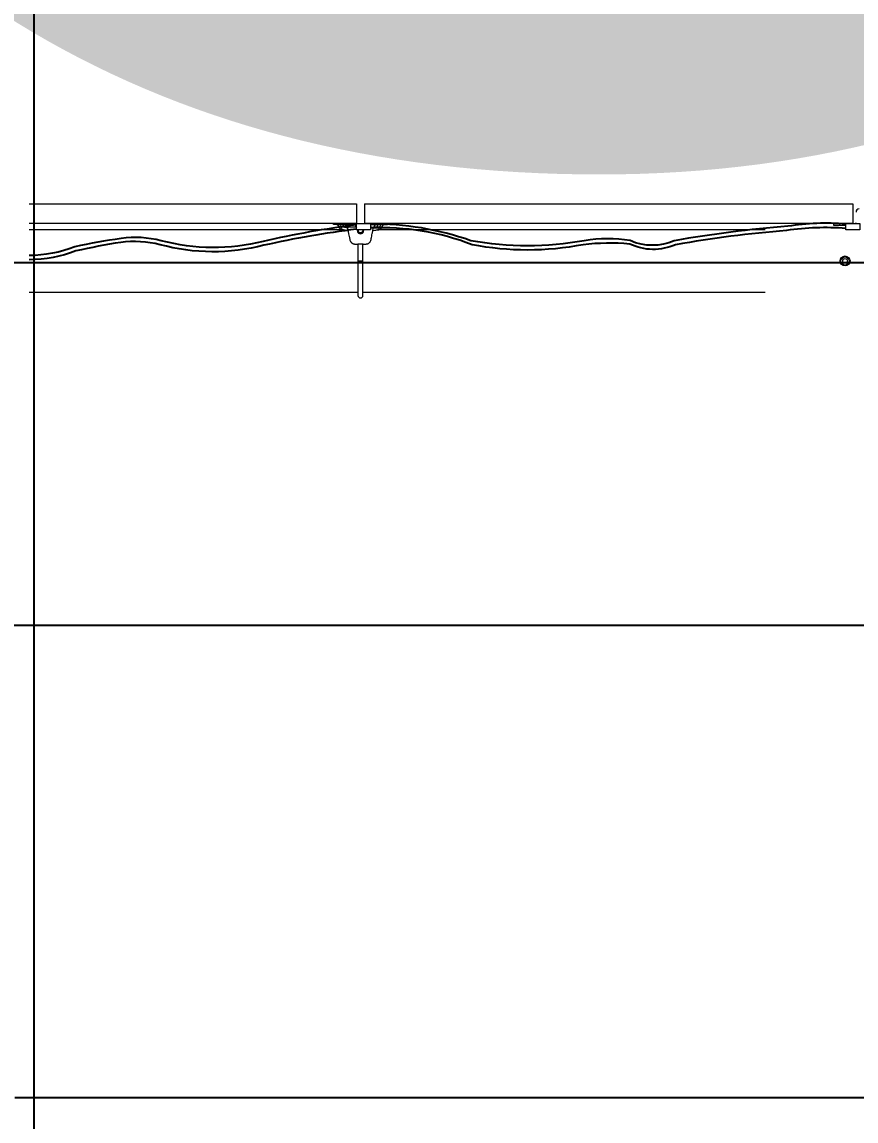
# Model space of a CAD drawing. Header units: feet. Extents: x -17 to 453, y -41 to 31.
# Drawn here: x 55.87 to 58.794, y 3.274 to 7.127 of the extents above; entities that cross this region are included whole.
import ezdxf
from ezdxf.enums import TextEntityAlignment as Align

# ---------------------------------------------------------------- set-up
doc = ezdxf.new("R2018")
doc.units = ezdxf.units.FT
doc.header["$MEASUREMENT"] = 0
for name, color, linetype in [('E-DETL', 1, 'Continuous'), ('G-ANNO-TEXT', 1, 'Continuous'), ('S-ERTH', 9, 'Continuous'), ('S-TRACKER TABLE', 252, 'Continuous'), ('STRINGS', 30, 'Continuous')]:
    doc.layers.add(name, color=color, linetype=linetype)
doc.layers.add('G-NPLT', color=67, linetype='Continuous', plot=False)
doc.styles.add('NEI-A', font='arial.ttf')
doc.styles.get("Standard").update_dxf_attribs({"font": 'arial.ttf'})

# ---------------------------------------------------------------- blocks, each defined once
blk = doc.blocks.new('DETAIL_TITLE')
at = {"style": 'NEI-A', "flags": 8}
blk.add_attdef('#', text='', height=0.2, dxfattribs=at).set_placement((0.5922, -0.5109), align=Align.MIDDLE_CENTER)
at = {"lineweight": 30, "style": '', "flags": 104}
blk.add_attdef('DETAIL_TITLE', text='', height=0.2, dxfattribs=at).set_placement((0.9099, -0.5251), align=Align.BOTTOM_LEFT)
at = {"style": 'NEI-A'}
for tag, p in [('SCALE:', (0.9386, -0.7379)), ('1"_=_', (1.5474, -0.7379))]:
    blk.add_attdef(tag, text='', height=0.1, dxfattribs=at).set_placement(p, align=Align.BOTTOM_LEFT)

msp = doc.modelspace()

# ---------------------------------------------------------------- linework, layer by layer
at = {"layer": 'E-DETL', "color": 10, "linetype": 'Continuous', "lineweight": 0}
for points in [[(57.04237, 6.42078), (57.09199, 6.42078), (57.09199, 6.3981), (57.04237, 6.3981)], [(58.75793, 6.42078), (58.80755, 6.42078), (58.80755, 6.3981), (58.75793, 6.3981)]]:
    msp.add_lwpolyline(points, close=True, dxfattribs=at)
at = {"layer": 'G-NPLT'}
msp.add_lwpolyline([(55.91303, -12.80943), (55.91303, 10.31345)], dxfattribs=at)
at = {"layer": 'S-ERTH'}
msp.add_line((55.84462, 3.35561), (66.76526, 3.35561), dxfattribs=at)
at = {"layer": 'S-TRACKER TABLE', "linetype": 'Continuous', "lineweight": 15}
for p, q in [((55.89551, 6.48982), (57.04286, 6.48982)), ((57.04286, 6.48982), (57.04286, 6.42078)), ((57.07048, 6.48982), (58.78274, 6.48982)), ((57.07048, 6.48982), (57.07048, 6.42078)), ((58.78274, 6.48982), (58.78274, 6.42078)), ((57.04286, 6.42078), (55.89551, 6.42078)), ((56.99272, 6.39886), (55.89551, 6.39886)), ((56.96174, 6.41765), (56.96174, 6.42078)), ((57.02926, 6.41765), (56.96174, 6.41765)), ((56.97037, 6.42078), (56.97037, 6.41765)), ((56.99889, 6.40742), (56.98921, 6.40797)), ((57.01016, 6.40742), (56.99889, 6.40742)), ((57.0103, 6.4069), (57.01038, 6.40687)), ((57.04491, 6.3981), (57.04616, 6.39282)), ((57.06718, 6.39282), (57.06843, 6.3981)), ((58.78274, 6.42078), (57.07048, 6.42078)), ((57.09199, 6.41765), (57.1516, 6.41765)), ((57.11445, 6.40742), (57.10297, 6.40742)), ((57.12413, 6.40797), (57.11445, 6.40742)), ((58.47602, 6.39886), (57.1206, 6.39886)), ((57.14297, 6.41765), (57.14297, 6.42078)), ((57.1516, 6.42078), (57.1516, 6.41765)), ((58.71542, 6.42027), (58.71542, 6.4144)), ((58.71542, 6.42027), (58.7905, 6.42027)), ((58.71542, 6.4144), (58.75793, 6.4144)), ((58.737, 6.4144), (58.737, 6.42027)), ((57.05624, 6.38486), (57.0571, 6.38486)), ((57.04804, 6.3486), (57.04804, 6.16843)), ((57.0653, 6.16843), (57.0653, 6.3486)), ((57.04804, 6.28925), (57.0653, 6.28925)), ((55.89551, 6.17965), (57.04804, 6.17965)), ((57.0653, 6.17965), (58.47602, 6.17965))]:
    msp.add_line(p, q, dxfattribs=at)
at = {"layer": 'S-TRACKER TABLE', "linetype": 'Continuous', "lineweight": 15, "flags": 128}
for points in [[(56.98032, 6.41765), (56.98179, 6.41748), (56.98322, 6.41696), (56.98458, 6.41612), (56.98584, 6.41497), (56.98695, 6.41354), (56.9879, 6.41187), (56.98866, 6.41), (56.98921, 6.40797)], [(56.99693, 6.39834), (56.99657, 6.39838), (56.9951, 6.39879), (56.9937, 6.39957), (56.99243, 6.4007), (56.99132, 6.40215), (56.99039, 6.40388), (56.98968, 6.40584), (56.98921, 6.40797)], [(56.98992, 6.41765), (56.99143, 6.41747), (56.99291, 6.41692), (56.9943, 6.41602), (56.99557, 6.4148), (56.9967, 6.41328), (56.99764, 6.41151), (56.99838, 6.40954), (56.99889, 6.40742)], [(57.10247, 6.40678), (57.1027, 6.40691), (57.10155, 6.40704), (57.09562, 6.4075), (57.09199, 6.40772)], [(57.12342, 6.41765), (57.12191, 6.41747), (57.12044, 6.41692), (57.11904, 6.41602), (57.11777, 6.4148), (57.11665, 6.41328), (57.1157, 6.41151), (57.11497, 6.40954), (57.11445, 6.40742)], [(57.12413, 6.40797), (57.12366, 6.40584), (57.12295, 6.40388), (57.12203, 6.40215), (57.12091, 6.4007), (57.11964, 6.39957), (57.11825, 6.39879), (57.11677, 6.39838), (57.11641, 6.39834)], [(57.13302, 6.41765), (57.13155, 6.41748), (57.13012, 6.41696), (57.12876, 6.41612), (57.12751, 6.41497), (57.12639, 6.41354), (57.12544, 6.41187), (57.12468, 6.41), (57.12413, 6.40797)]]:
    msp.add_lwpolyline(points, dxfattribs=at)
at = {"layer": 'S-TRACKER TABLE', "linetype": 'Continuous', "lineweight": 15}
for radius in [0.01756, 0.01752, 0.01504, 0.01435, 0.0082]:
    msp.add_circle((58.75548, 6.28925), radius, dxfattribs=at)
for centre, radius, start, end in [((58.80604, 6.46028), 0.01208, 97.18076, 180), ((56.96845, 6.40384), 0.01381, 18.46375, 89.99995), ((56.99464, 6.41259), 0.01379, 198.46934, 224.48456), ((56.99682, 6.40384), 0.01381, 12.79919, 89.96283), ((57.11631, 6.40384), 0.01381, 90.02725, 167.65288), ((57.14489, 6.40384), 0.01381, 90.00005, 161.53625), ((58.7905, 6.42372), 0.00345, 270, 0), ((57.05624, 6.39521), 0.01036, 193.34364, 270), ((57.0571, 6.39521), 0.01036, 270, 346.65636), ((57.05667, 6.16843), 0.00863, 180, 0)]:
    msp.add_arc(centre, radius, start, end, dxfattribs=at)
for centre, major_axis, start_param, end_param in [((57.0251, 6.28568), (0.13272, -0.08454), 2.0782169, 2.1605328), ((57.08824, 6.28568), (0.13272, 0.08454), 0.9810599, 1.0650283)]:
    msp.add_ellipse(centre, major_axis=major_axis, ratio=0.6774366, start_param=start_param, end_param=end_param, dxfattribs=at)
for points, knots in [([(56.98921, 6.40797), (56.98831, 6.40799), (56.98649, 6.40803), (56.98467, 6.40807), (56.98319, 6.40812), (56.98212, 6.40816), (56.9816, 6.4082), (56.98156, 6.40821), (56.98155, 6.40822)], [0, 0, 0, 0, 0.195135, 0.3956774, 0.5110493, 0.7108332, 0.9164585, 1, 1, 1, 1]), ([(56.9816, 6.40823), (56.98176, 6.40776), (56.98215, 6.40657), (56.98278, 6.4054), (56.98329, 6.40476), (56.98332, 6.40471)], [0, 0, 0, 0, 0.3787105, 0.9533114, 1, 1, 1, 1]), ([(56.9818, 6.40761), (56.98183, 6.4075), (56.98188, 6.40731), (56.98198, 6.40713), (56.98202, 6.40706)], [0, 0, 0, 0, 0.5691339, 1, 1, 1, 1]), ([(56.98332, 6.40471), (56.98371, 6.40419), (56.98449, 6.40314), (56.98591, 6.40184), (56.98739, 6.40079), (56.98883, 6.40002), (56.99013, 6.3995), (56.99125, 6.39917), (56.9922, 6.39895), (56.99318, 6.39877), (56.99442, 6.39859), (56.99571, 6.39844), (56.99671, 6.39836), (56.99698, 6.39834)], [0, 0, 0, 0, 0.1061564, 0.2145956, 0.3147609, 0.4055424, 0.484657, 0.5513085, 0.6148671, 0.6898392, 0.8041511, 0.9480646, 1, 1, 1, 1]), ([(56.99694, 6.39834), (56.99842, 6.3982), (57.00285, 6.39778), (57.00811, 6.39709), (57.01191, 6.39632), (57.01273, 6.39615)], [0, 0, 0, 0, 0.2850875, 0.8466189, 1, 1, 1, 1]), ([(57.0428, 6.40701), (57.0428, 6.40701), (57.04151, 6.40728), (57.03867, 6.40736), (57.03369, 6.40715), (57.02852, 6.40764), (57.02277, 6.40804), (57.01744, 6.40743), (57.01388, 6.40712), (57.01171, 6.40705), (57.01061, 6.407), (57.01017, 6.40696), (57.01029, 6.40691), (57.0103, 6.4069)], [0, 0, 0, 0, 0.0000004, 0.1280829, 0.2562085, 0.4330754, 0.6110469, 0.7869616, 0.8749106, 0.9189168, 0.9628947, 0.9992572, 1, 1, 1, 1]), ([(57.01031, 6.40685), (57.01113, 6.40323), (57.01279, 6.39596), (57.01507, 6.38553), (57.01694, 6.37665), (57.01839, 6.36968), (57.01937, 6.36445), (57.02031, 6.36039), (57.02174, 6.35767), (57.02301, 6.35586), (57.02424, 6.35445), (57.02548, 6.35328), (57.02681, 6.35224), (57.02802, 6.35145), (57.02933, 6.35071), (57.03052, 6.35017), (57.0314, 6.34981), (57.03225, 6.34951), (57.03331, 6.34919), (57.03474, 6.34886), (57.03621, 6.34865), (57.03739, 6.34856), (57.03894, 6.34852), (57.04105, 6.34855), (57.04339, 6.34857), (57.04504, 6.34858), (57.04544, 6.34858)], [0, 0, 0, 0, 0.1191455, 0.2395692, 0.3416781, 0.4094226, 0.4665065, 0.511747, 0.5410765, 0.5634036, 0.5816314, 0.6007559, 0.6216618, 0.6445601, 0.6641972, 0.6799347, 0.6870386, 0.6940834, 0.7093793, 0.7282331, 0.7706252, 0.8283763, 0.8851496, 0.9406055, 0.9854966, 1, 1, 1, 1]), ([(57.02926, 6.42078), (57.03119, 6.42059), (57.03505, 6.42021), (57.03943, 6.41767), (57.04165, 6.41555), (57.04237, 6.41471)], [0, 0, 0, 0, 0.25383616, 0.50770312, 0.65328982, 0.65328982, 0.65328982, 0.65328982]), ([(57.02926, 6.41765), (57.03083, 6.4175), (57.03398, 6.41719), (57.03814, 6.41478), (57.04134, 6.41132), (57.04232, 6.40842), (57.0428, 6.40701)], [0, 0, 0, 0, 0.2539779, 0.5079863, 0.7611142, 1, 1, 1, 1]), ([(57.04813, 6.3981), (57.04841, 6.39686), (57.04892, 6.39473), (57.04969, 6.39178), (57.05132, 6.38977), (57.05279, 6.38883), (57.05363, 6.38851), (57.05372, 6.38848)], [0.45781191, 0.45781191, 0.45781191, 0.45781191, 0.63541447, 0.76243525, 0.8746394, 0.98681762, 1, 1, 1, 1]), ([(57.06531, 6.3981), (57.06498, 6.39666), (57.06441, 6.39443), (57.06345, 6.39145), (57.06187, 6.38967), (57.05994, 6.38845), (57.05852, 6.38819), (57.05779, 6.38806)], [0.42049351, 0.42049351, 0.42049351, 0.42049351, 0.6100925, 0.71322901, 0.81638141, 0.90695804, 1, 1, 1, 1]), ([(57.0653, 6.34859), (57.06669, 6.34859), (57.06961, 6.34857), (57.07223, 6.34857), (57.0752, 6.34849), (57.07794, 6.34871), (57.08066, 6.34932), (57.08321, 6.35027), (57.08519, 6.35135), (57.08658, 6.3523), (57.08784, 6.35328), (57.08943, 6.35481), (57.09151, 6.35742), (57.09359, 6.36187), (57.09451, 6.36845), (57.09625, 6.37642), (57.09818, 6.38588), (57.10041, 6.39614), (57.102, 6.40324), (57.10278, 6.40671)], [0, 0, 0, 0, 0.064094, 0.1348654, 0.1938275, 0.2414861, 0.2798768, 0.3113538, 0.338842, 0.3525788, 0.3695133, 0.3936895, 0.4253512, 0.4805564, 0.5552832, 0.646597, 0.754595, 0.8797714, 1, 1, 1, 1]), ([(57.10042, 6.39614), (57.1008, 6.39622), (57.10418, 6.39693), (57.10952, 6.39766), (57.11444, 6.39815), (57.11641, 6.39834)], [0, 0, 0, 0, 0.0711235, 0.6279397, 1, 1, 1, 1]), ([(57.11641, 6.39834), (57.11642, 6.39834), (57.1172, 6.3984), (57.11855, 6.39855), (57.12006, 6.39875), (57.12134, 6.39898), (57.12263, 6.39931), (57.12398, 6.39979), (57.12549, 6.40051), (57.12709, 6.40156), (57.12863, 6.40289), (57.12945, 6.40397), (57.12985, 6.40449)], [0, 0, 0, 0, 0.0033685, 0.1540689, 0.3103701, 0.4119451, 0.4922782, 0.5700827, 0.6618636, 0.7738021, 0.890622, 1, 1, 1, 1]), ([(57.13179, 6.40822), (57.13178, 6.40821), (57.13174, 6.4082), (57.13123, 6.40816), (57.13017, 6.40812), (57.12869, 6.40807), (57.12687, 6.40803), (57.12505, 6.40799), (57.12413, 6.40797)], [0, 0, 0, 0, 0.0835415, 0.2833245, 0.4889507, 0.6043226, 0.7994559, 1, 1, 1, 1]), ([(57.12985, 6.40449), (57.12992, 6.40458), (57.13052, 6.4053), (57.1312, 6.40656), (57.13159, 6.40779), (57.13174, 6.40823)], [0, 0, 0, 0, 0.083774, 0.667346, 1, 1, 1, 1]), ([(57.05779, 6.38806), (57.05767, 6.38805), (57.0575, 6.38803), (57.05723, 6.38803), (57.05706, 6.38802), (57.05692, 6.38802), (57.05687, 6.38802), (57.05676, 6.38802), (57.05658, 6.38802), (57.05633, 6.38802), (57.05601, 6.38803), (57.0555, 6.38804), (57.05472, 6.38825), (57.05409, 6.38839), (57.05372, 6.38848)], [0, 0, 0, 0, 0.0887927, 0.1252666, 0.1981966, 0.211435, 0.2246733, 0.2379116, 0.290865, 0.3555315, 0.4202074, 0.5262634, 0.726626, 1, 1, 1, 1]), ([(57.04544, 6.34858), (57.04566, 6.34858), (57.04653, 6.34859), (57.0474, 6.34859), (57.04804, 6.34858)], [0, 0, 0, 0, 0.2563614, 1, 1, 1, 1]), ([(57.05667, 6.34861), (57.05643, 6.34861), (57.05524, 6.34861), (57.0531, 6.34861), (57.05056, 6.3486), (57.04867, 6.3486), (57.04765, 6.3486), (57.04772, 6.3486), (57.04774, 6.3486)], [0, 0, 0, 0, 0.0501807, 0.253329, 0.4564772, 0.6711541, 0.8858312, 1, 1, 1, 1]), ([(57.06567, 6.3486), (57.06569, 6.3486), (57.06585, 6.3486), (57.06515, 6.3486), (57.06358, 6.3486), (57.06114, 6.34861), (57.0587, 6.34861), (57.05718, 6.34861), (57.05667, 6.34861)], [0, 0, 0, 0, 0.0333735, 0.2481059, 0.462839, 0.6775725, 0.8923058, 1, 1, 1, 1])]:
    msp.add_open_spline(points, degree=3, knots=knots, dxfattribs=at)
at = {"layer": 'STRINGS'}
for points in [[(57.04237, 6.41591, 0.0249276), (56.71548, 6.35787, -0.1292004), (56.35832, 6.36038, 0.0978599), (56.21724, 6.36783, 0.0257561), (56.05511, 6.33855, -0.0888289), (55.89551, 6.30821, -0.0888289)], [(57.04237, 6.40058, 0.024586), (56.71802, 6.34417, -0.1308082), (56.35401, 6.34641, 0.0856467), (56.21606, 6.3546, 0.0151004), (56.05942, 6.32459, -0.0927999), (55.89551, 6.29332, -0.0927999)], [(58.75793, 6.41904, 0.0600687), (58.55497, 6.41073, 0.0240457), (58.15701, 6.36038, -0.2107203), (58.00255, 6.36046, 0.0870243), (57.84138, 6.36038, -0.0929865), (57.44342, 6.36038, 0.0852983), (57.09199, 6.4194, 0.0852983)], [(58.75793, 6.40334, 0.0567264), (58.55066, 6.39604, 0.0231147), (58.16132, 6.34641, -0.2214712), (58.00074, 6.34868, 0.0500808), (57.83707, 6.34641, -0.0966942), (57.44773, 6.34641, 0.1030183), (57.09199, 6.40499, 0.1030183)]]:
    msp.add_lwpolyline(points, format="xyb", dxfattribs=at)

# ---------------------------------------------------------------- block references
at = {"layer": 'G-ANNO-TEXT'}
ref = msp.add_blockref('DETAIL_TITLE', (9.90128, 15.51621), dxfattribs=at)
lines = msp.add_mtext('{\\LSTEEL SUPPORT POST GROUNDING (BELOW GRADE)}', dxfattribs={"layer": '0', "insert": (10.81118, 15.29107), "char_height": 7.5055471, "attachment_point": 1})
ref.add_attrib('DETAIL_TITLE', '', (10.81118, 15.29107)).embed_mtext(lines)
ref = msp.add_blockref('DETAIL_TITLE', (0.15596, 15.44212), dxfattribs=at)
lines = msp.add_mtext('{\\LMECHANICAL COMPRESSION SPLIT BOLT "TEE" CONNECTION}', dxfattribs={"layer": '0', "insert": (1.06586, 15.21699), "char_height": 8.503693, "attachment_point": 1})
ref.add_attrib('DETAIL_TITLE', '', (1.06586, 15.21699)).embed_mtext(lines)

doc.saveas('drawing.dxf')
